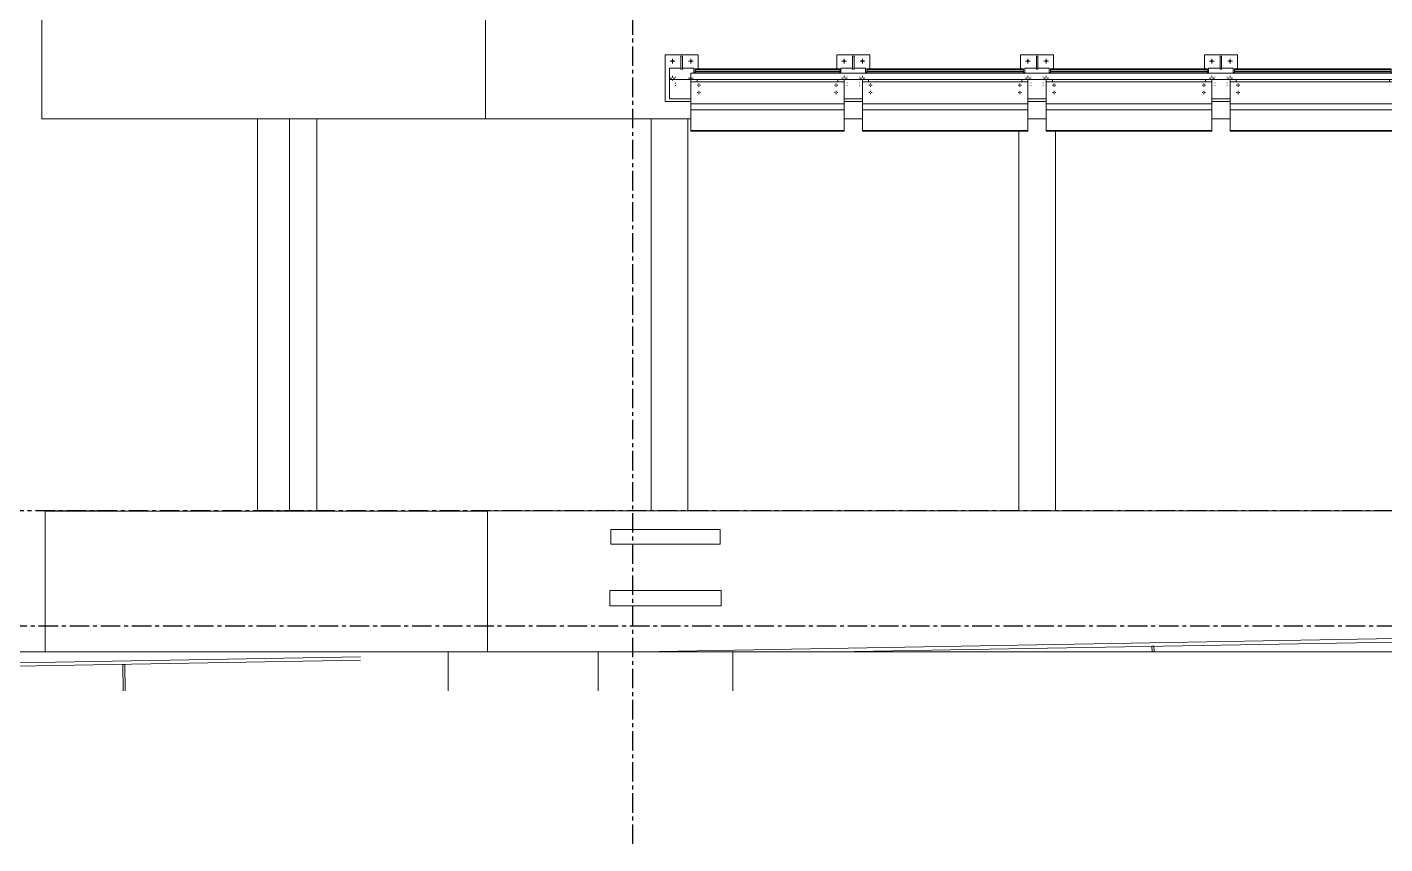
# Model space of a CAD drawing. Header units: millimetres. Extents: x 3774 to 718460, y -768339 to 192544.
# Drawn here: x 397232 to 408312, y -644744 to -638078 of the extents above; entities that cross this region are included whole.
import ezdxf

# ---------------------------------------------------------------- set-up
doc = ezdxf.new("R2010")
doc.units = ezdxf.units.MM
for name, pattern in [('CENTER', [50.8, 31.75, -6.35, 6.35, -6.35]), ('XKITLINE00', [0]), ('XKITLINE02', [4, 2, -2])]:
    doc.linetypes.add(name, pattern=pattern)
doc.layers.add('Bolt', color=7, linetype='Continuous', lineweight=0)
doc.layers.add('Part', color=7, linetype='Continuous', lineweight=0)

# ---------------------------------------------------------------- blocks, each defined once
blk = doc.blocks.new('*A6163498')
at = {"layer": 'Part', "color": 7, "linetype": 'XKITLINE00', "lineweight": 0}
for p, q in [((2179.680579, -157.253462), (2285.169525, -157.253462)), ((2179.680579, -166.453462), (2179.680579, -157.253462))]:
    blk.add_line(p, q, dxfattribs=at)
blk = doc.blocks.new('*A6363518')
at = {"layer": 'Part', "color": 7, "linetype": 'XKITLINE00', "lineweight": 0}
for p, q in [((2328.169484, -128.668902), (2192.969406, -128.668902)), ((2192.969406, -128.668902), (2192.969406, -129.068902)), ((2328.169484, -129.068902), (2192.969406, -129.068902))]:
    blk.add_line(p, q, dxfattribs=at)
blk = doc.blocks.new('*A6373519')
at = {"layer": 'Part', "color": 7, "linetype": 'XKITLINE00', "lineweight": 0}
for p, q in [((2179.563596, -124.453462), (2179.563596, -131.653462)), ((2179.563596, -131.653462), (2192.969484, -131.653462)), ((2202.969484, -131.653462), (2204.169484, -131.653462)), ((2214.969484, -131.653462), (2216.169484, -131.653462)), ((2226.969484, -131.653462), (2228.169484, -131.653462))]:
    blk.add_line(p, q, dxfattribs=at)
blk = doc.blocks.new('*A6963578')
at = {"layer": 'Part', "color": 7, "linetype": 'XKITLINE00', "lineweight": 0}
for p, q in [((2195.710312, -166.453462), (2186.910312, -166.453462)), ((2186.910312, -166.453462), (2186.910312, -168.988744)), ((2195.710312, -168.988744), (2195.710312, -166.453462))]:
    blk.add_line(p, q, dxfattribs=at)
blk = doc.blocks.new('*A6973579')
at = {"layer": 'Part', "color": 7, "linetype": 'XKITLINE00', "lineweight": 0}
for p, q in [((2280.258984, -164.856386), (2189.668655, -166.453462)), ((2202.376495, -166.453462), (2280.262933, -165.080351))]:
    blk.add_line(p, q, dxfattribs=at)
blk = doc.blocks.new('*A6983580')
at = {"layer": 'Part', "color": 7, "linetype": 'XKITLINE00', "lineweight": 0}
for p, q in [((2194.870312, -158.453462), (2187.750312, -158.453462)), ((2187.750312, -158.453462), (2187.750312, -159.413462)), ((2194.870312, -158.453462), (2194.870312, -159.413462)), ((2194.870312, -159.413462), (2187.750312, -159.413462))]:
    blk.add_line(p, q, dxfattribs=at)
blk = doc.blocks.new('*A6993581')
at = {"layer": 'Part', "color": 7, "linetype": 'XKITLINE00', "lineweight": 0}
for p, q in [((2194.950312, -162.453462), (2187.670312, -162.453462)), ((2187.670312, -162.453462), (2187.670312, -163.453462)), ((2194.950312, -162.453462), (2194.950312, -163.453462)), ((2194.950312, -163.453462), (2187.670312, -163.453462))]:
    blk.add_line(p, q, dxfattribs=at)
blk = doc.blocks.new('*A7233605')
at = {"layer": 'Part', "color": 7, "linetype": 'XKITLINE00', "lineweight": 0}
blk.add_line((2150.601525, -131.653462), (2150.601525, -124.453462), dxfattribs=at)
blk = doc.blocks.new('*A7243606')
at = {"layer": 'Part', "color": 7, "linetype": 'XKITLINE00', "lineweight": 0}
for p, q in [((2164.67902, -157.253462), (2164.67902, -131.653462)), ((2166.757481, -157.253462), (2166.757481, -131.653462)), ((2168.557481, -157.253462), (2168.557481, -131.653462)), ((2164.67902, -157.253462), (2168.557481, -157.253462))]:
    blk.add_line(p, q, dxfattribs=at)
blk = doc.blocks.new('*A7253607')
at = {"layer": 'Part', "color": 7, "linetype": 'XKITLINE00', "lineweight": 0}
for p, q in [((2179.563596, -124.453462), (2150.601525, -124.453462)), ((2150.601525, -124.453462), (2150.601525, -131.653462)), ((2179.563596, -124.453462), (2179.563596, -131.653462)), ((2179.563596, -131.653462), (2150.601525, -131.653462))]:
    blk.add_line(p, q, dxfattribs=at)
blk = doc.blocks.new('*A7503632')
at = {"layer": 'Bolt', "color": 7, "linetype": 'XKITLINE02', "lineweight": 0}
for p, q in [((2203.16952, -128.896369), (2203.16952, -128.916299)), ((2203.16952, -129.295829), (2203.16952, -129.315758))]:
    blk.add_line(p, q, dxfattribs=at)
blk = doc.blocks.new('*A7513633')
at = {"layer": 'Bolt', "color": 7, "linetype": 'XKITLINE02', "lineweight": 0}
for p, q in [((2203.96953, -128.896369), (2203.96953, -128.916299)), ((2203.96953, -129.295829), (2203.96953, -129.315758))]:
    blk.add_line(p, q, dxfattribs=at)
blk = doc.blocks.new('*A7543636')
at = {"layer": 'Bolt'}
for points in [[(2202.894, -127.867), (2202.895, -127.86), (2202.897, -127.853), (2202.899, -127.846), (2202.903, -127.839), (2202.906, -127.833), (2202.911, -127.827), (2202.916, -127.821), (2202.921, -127.816), (2202.927, -127.812), (2202.934, -127.808), (2202.94, -127.805), (2202.947, -127.802), (2202.955, -127.8), (2202.962, -127.799), (2202.97, -127.799), (2202.977, -127.799), (2202.984, -127.8), (2202.992, -127.802), (2202.999, -127.805), (2203.005, -127.808), (2203.012, -127.812), (2203.018, -127.816), (2203.023, -127.821), (2203.028, -127.827), (2203.033, -127.833), (2203.037, -127.839), (2203.04, -127.846), (2203.042, -127.853), (2203.044, -127.86), (2203.045, -127.867), (2203.046, -127.875), (2203.045, -127.882), (2203.044, -127.89), (2203.042, -127.897), (2203.04, -127.904), (2203.037, -127.911), (2203.033, -127.917), (2203.028, -127.923), (2203.023, -127.929), (2203.018, -127.934), (2203.012, -127.938), (2203.005, -127.942), (2202.999, -127.945), (2202.992, -127.948), (2202.984, -127.949), (2202.977, -127.95), (2202.97, -127.951), (2202.962, -127.95), (2202.955, -127.949), (2202.947, -127.948), (2202.94, -127.945), (2202.934, -127.942), (2202.927, -127.938), (2202.921, -127.934), (2202.916, -127.929), (2202.911, -127.923), (2202.906, -127.917), (2202.903, -127.911), (2202.899, -127.904), (2202.897, -127.897), (2202.895, -127.89), (2202.894, -127.882), (2202.894, -127.875)], [(2204.094, -127.867), (2204.095, -127.86), (2204.097, -127.853), (2204.099, -127.846), (2204.103, -127.839), (2204.106, -127.833), (2204.111, -127.827), (2204.116, -127.821), (2204.121, -127.816), (2204.127, -127.812), (2204.134, -127.808), (2204.14, -127.805), (2204.147, -127.802), (2204.155, -127.8), (2204.162, -127.799), (2204.17, -127.799), (2204.177, -127.799), (2204.184, -127.8), (2204.192, -127.802), (2204.199, -127.805), (2204.205, -127.808), (2204.212, -127.812), (2204.218, -127.816), (2204.223, -127.821), (2204.228, -127.827), (2204.233, -127.833), (2204.237, -127.839), (2204.24, -127.846), (2204.242, -127.853), (2204.244, -127.86), (2204.245, -127.867), (2204.246, -127.875), (2204.245, -127.882), (2204.244, -127.89), (2204.242, -127.897), (2204.24, -127.904), (2204.237, -127.911), (2204.233, -127.917), (2204.228, -127.923), (2204.223, -127.929), (2204.218, -127.934), (2204.212, -127.938), (2204.205, -127.942), (2204.199, -127.945), (2204.192, -127.948), (2204.184, -127.949), (2204.177, -127.95), (2204.17, -127.951), (2204.162, -127.95), (2204.155, -127.949), (2204.147, -127.948), (2204.14, -127.945), (2204.134, -127.942), (2204.127, -127.938), (2204.121, -127.934), (2204.116, -127.929), (2204.111, -127.923), (2204.106, -127.917), (2204.103, -127.911), (2204.099, -127.904), (2204.097, -127.897), (2204.095, -127.89), (2204.094, -127.882), (2204.094, -127.875)]]:
    blk.add_hatch(color=7, dxfattribs=at).paths.add_polyline_path(points, flags=17)
at = {"layer": 'Bolt', "color": 7, "linetype": 'XKITLINE00', "lineweight": 0}
for p, q in [((2202.818, -127.875), (2203.122, -127.875)), ((2202.97, -128.027), (2202.97, -127.723)), ((2204.018, -127.875), (2204.322, -127.875)), ((2204.17, -128.027), (2204.17, -127.723)), ((2202.818, -128.995), (2202.919, -128.995)), ((2202.97, -128.843), (2202.97, -128.944)), ((2202.97, -129.147), (2202.97, -129.046)), ((2203.122, -128.995), (2203.02, -128.995)), ((2204.018, -128.995), (2204.119, -128.995)), ((2204.17, -128.843), (2204.17, -128.944)), ((2204.17, -129.147), (2204.17, -129.046)), ((2204.322, -128.995), (2204.22, -128.995))]:
    blk.add_line(p, q, dxfattribs=at)
blk = doc.blocks.new('*A7553637')
at = {"layer": 'Bolt', "color": 7, "linetype": 'XKITLINE02', "lineweight": 0}
for p, q in [((2203.96953, -129.040129), (2203.96953, -129.060059)), ((2203.96953, -129.439589), (2203.96953, -129.459518))]:
    blk.add_line(p, q, dxfattribs=at)
blk = doc.blocks.new('*A7563638')
at = {"layer": 'Bolt', "color": 7, "linetype": 'XKITLINE02', "lineweight": 0}
for p, q in [((2203.16952, -129.040129), (2203.16952, -129.060059)), ((2203.16952, -129.439589), (2203.16952, -129.459518))]:
    blk.add_line(p, q, dxfattribs=at)
blk = doc.blocks.new('*A7573639')
at = {"layer": 'Bolt'}
for points in [[(2191.694, -127.867), (2191.695, -127.86), (2191.697, -127.853), (2191.699, -127.846), (2191.703, -127.839), (2191.706, -127.833), (2191.711, -127.827), (2191.716, -127.821), (2191.721, -127.816), (2191.727, -127.812), (2191.734, -127.808), (2191.74, -127.805), (2191.747, -127.802), (2191.755, -127.8), (2191.762, -127.799), (2191.77, -127.799), (2191.777, -127.799), (2191.784, -127.8), (2191.792, -127.802), (2191.799, -127.805), (2191.805, -127.808), (2191.812, -127.812), (2191.818, -127.816), (2191.823, -127.821), (2191.828, -127.827), (2191.833, -127.833), (2191.837, -127.839), (2191.84, -127.846), (2191.842, -127.853), (2191.844, -127.86), (2191.845, -127.867), (2191.846, -127.875), (2191.845, -127.882), (2191.844, -127.89), (2191.842, -127.897), (2191.84, -127.904), (2191.837, -127.911), (2191.833, -127.917), (2191.828, -127.923), (2191.823, -127.929), (2191.818, -127.934), (2191.812, -127.938), (2191.805, -127.942), (2191.799, -127.945), (2191.792, -127.948), (2191.784, -127.949), (2191.777, -127.95), (2191.77, -127.951), (2191.762, -127.95), (2191.755, -127.949), (2191.747, -127.948), (2191.74, -127.945), (2191.734, -127.942), (2191.727, -127.938), (2191.721, -127.934), (2191.716, -127.929), (2191.711, -127.923), (2191.706, -127.917), (2191.703, -127.911), (2191.699, -127.904), (2191.697, -127.897), (2191.695, -127.89), (2191.694, -127.882), (2191.694, -127.875)], [(2192.894, -127.867), (2192.895, -127.86), (2192.897, -127.853), (2192.899, -127.846), (2192.903, -127.839), (2192.906, -127.833), (2192.911, -127.827), (2192.916, -127.821), (2192.921, -127.816), (2192.927, -127.812), (2192.934, -127.808), (2192.94, -127.805), (2192.947, -127.802), (2192.955, -127.8), (2192.962, -127.799), (2192.97, -127.799), (2192.977, -127.799), (2192.984, -127.8), (2192.992, -127.802), (2192.999, -127.805), (2193.005, -127.808), (2193.012, -127.812), (2193.018, -127.816), (2193.023, -127.821), (2193.028, -127.827), (2193.033, -127.833), (2193.037, -127.839), (2193.04, -127.846), (2193.042, -127.853), (2193.044, -127.86), (2193.045, -127.867), (2193.046, -127.875), (2193.045, -127.882), (2193.044, -127.89), (2193.042, -127.897), (2193.04, -127.904), (2193.037, -127.911), (2193.033, -127.917), (2193.028, -127.923), (2193.023, -127.929), (2193.018, -127.934), (2193.012, -127.938), (2193.005, -127.942), (2192.999, -127.945), (2192.992, -127.948), (2192.984, -127.949), (2192.977, -127.95), (2192.97, -127.951), (2192.962, -127.95), (2192.955, -127.949), (2192.947, -127.948), (2192.94, -127.945), (2192.934, -127.942), (2192.927, -127.938), (2192.921, -127.934), (2192.916, -127.929), (2192.911, -127.923), (2192.906, -127.917), (2192.903, -127.911), (2192.899, -127.904), (2192.897, -127.897), (2192.895, -127.89), (2192.894, -127.882), (2192.894, -127.875)]]:
    blk.add_hatch(color=7, dxfattribs=at).paths.add_polyline_path(points, flags=17)
at = {"layer": 'Bolt', "color": 7, "linetype": 'XKITLINE00', "lineweight": 0}
for p, q in [((2191.618, -127.875), (2191.922, -127.875)), ((2191.77, -128.027), (2191.77, -127.723)), ((2192.818, -127.875), (2193.122, -127.875)), ((2192.97, -128.027), (2192.97, -127.723)), ((2191.618, -128.995), (2191.719, -128.995)), ((2191.77, -128.843), (2191.77, -128.944)), ((2191.77, -129.147), (2191.77, -129.046)), ((2191.922, -128.995), (2191.82, -128.995)), ((2192.818, -128.995), (2192.919, -128.995)), ((2192.97, -128.843), (2192.97, -128.944)), ((2192.97, -129.147), (2192.97, -129.046)), ((2193.122, -128.995), (2193.02, -128.995))]:
    blk.add_line(p, q, dxfattribs=at)
blk = doc.blocks.new('*A7583640')
at = {"layer": 'Bolt', "color": 7, "linetype": 'XKITLINE02', "lineweight": 0}
for p, q in [((2191.96953, -128.90237), (2191.96953, -128.94396)), ((2191.96953, -129.301829), (2191.96953, -129.343419))]:
    blk.add_line(p, q, dxfattribs=at)
blk = doc.blocks.new('*A7633645')
at = {"layer": 'Bolt', "color": 7, "linetype": 'XKITLINE02', "lineweight": 0}
for p, q in [((2191.96953, -129.04613), (2191.96953, -129.08772)), ((2191.96953, -129.445589), (2191.96953, -129.487179))]:
    blk.add_line(p, q, dxfattribs=at)
blk = doc.blocks.new('*A7643646')
at = {"layer": 'Bolt', "color": 7, "linetype": 'XKITLINE00', "lineweight": 0}
for p, q in [((2204.68952, -129.337286), (2204.68952, -129.411878)), ((2204.57752, -129.449286), (2204.652112, -129.449286)), ((2204.57752, -129.929286), (2204.652112, -129.929286)), ((2204.68952, -129.561286), (2204.68952, -129.486694)), ((2204.68952, -129.817286), (2204.68952, -129.891878)), ((2204.68952, -130.041286), (2204.68952, -129.966694)), ((2204.80152, -129.449286), (2204.726928, -129.449286)), ((2204.80152, -129.929286), (2204.726928, -129.929286))]:
    blk.add_line(p, q, dxfattribs=at)
blk = doc.blocks.new('*A7653647')
at = {"layer": 'Bolt', "color": 7, "linetype": 'XKITLINE00', "lineweight": 0}
for p, q in [((2202.44952, -129.337286), (2202.44952, -129.411878)), ((2202.33752, -129.449286), (2202.412112, -129.449286)), ((2202.33752, -129.929286), (2202.412112, -129.929286)), ((2202.44952, -129.561286), (2202.44952, -129.486694)), ((2202.44952, -129.817286), (2202.44952, -129.891878)), ((2202.44952, -130.041286), (2202.44952, -129.966694)), ((2202.56152, -129.449286), (2202.486928, -129.449286)), ((2202.56152, -129.929286), (2202.486928, -129.929286))]:
    blk.add_line(p, q, dxfattribs=at)
blk = doc.blocks.new('*A7663648')
at = {"layer": 'Bolt', "color": 7, "linetype": 'XKITLINE00', "lineweight": 0}
for p, q in [((2193.48648, -129.337286), (2193.48648, -129.411878)), ((2193.37448, -129.449286), (2193.449072, -129.449286)), ((2193.37448, -129.929286), (2193.449072, -129.929286)), ((2193.48648, -129.561286), (2193.48648, -129.486694)), ((2193.48648, -129.817286), (2193.48648, -129.891878)), ((2193.48648, -130.041286), (2193.48648, -129.966694)), ((2193.59848, -129.449286), (2193.523888, -129.449286)), ((2193.59848, -129.929286), (2193.523888, -129.929286))]:
    blk.add_line(p, q, dxfattribs=at)
blk = doc.blocks.new('*A7683650')
at = {"layer": 'Part', "color": 7, "linetype": 'XKITLINE00', "lineweight": 0}
for p, q in [((2177.121323, -166.453462), (2186.910312, -166.453462)), ((2177.12135, -168.988744), (2177.12135, -166.453462))]:
    blk.add_line(p, q, dxfattribs=at)
blk = doc.blocks.new('*A7693651')
at = {"layer": 'Part', "color": 7, "linetype": 'XKITLINE00', "lineweight": 0}
for p, q in [((2138.707265, -167.351894), (2171.40093, -166.775516)), ((2138.707265, -167.575928), (2171.40093, -166.999551))]:
    blk.add_line(p, q, dxfattribs=at)
blk = doc.blocks.new('*A7713653')
at = {"layer": 'Part', "color": 7, "linetype": 'XKITLINE00', "lineweight": 0}
for p, q in [((2177.121323, -166.453462), (2145.397813, -166.453462)), ((2145.397813, -166.453462), (2145.397813, -167.233942)), ((2177.121323, -168.988744), (2177.121323, -166.453462))]:
    blk.add_line(p, q, dxfattribs=at)
blk = doc.blocks.new('*A7723654')
at = {"layer": 'Part', "color": 7, "linetype": 'XKITLINE00', "lineweight": 0}
for p, q in [((2156.00936, -167.270899), (2155.88138, -167.273155)), ((2155.88138, -167.273155), (2155.911625, -168.988744)), ((2156.039645, -168.988744), (2156.00936, -167.270899))]:
    blk.add_line(p, q, dxfattribs=at)
blk = doc.blocks.new('*A7733655')
at = {"layer": 'Part', "color": 7, "linetype": 'XKITLINE00', "lineweight": 0}
for p, q in [((2154.801525, -157.253462), (2150.801525, -157.253462)), ((2150.801525, -157.253462), (2150.801525, -166.453462)), ((2154.801525, -157.261462), (2154.801525, -157.253462))]:
    blk.add_line(p, q, dxfattribs=at)
blk = doc.blocks.new('*A7743656')
at = {"layer": 'Part', "color": 7, "linetype": 'XKITLINE00', "lineweight": 0}
for p, q in [((2150.801527, -157.261462), (2179.680579, -157.261462)), ((2150.801527, -166.453462), (2150.801527, -157.261462)), ((2179.680579, -157.261462), (2179.680579, -166.453462))]:
    blk.add_line(p, q, dxfattribs=at)
blk = doc.blocks.new('*A7753657')
at = {"layer": 'Part', "color": 7, "linetype": 'XKITLINE00', "lineweight": 0}
blk.add_line((2187.670312, -163.453462), (2187.670312, -162.453462), dxfattribs=at)
blk = doc.blocks.new('*A7763658')
at = {"layer": 'Part', "color": 7, "linetype": 'XKITLINE00', "lineweight": 0}
blk.add_line((2187.750312, -159.413462), (2187.750312, -158.453462), dxfattribs=at)
blk = doc.blocks.new('*A9273809')
at = {"layer": 'Part', "color": 7, "linetype": 'XKITLINE00', "lineweight": 0}
blk.add_line((2195.710312, -166.453462), (2258.126312, -166.453462), dxfattribs=at)
blk = doc.blocks.new('*A9313813')
at = {"layer": 'Part', "color": 7, "linetype": 'XKITLINE00', "lineweight": 0}
for p, q in [((2190.369525, -157.253462), (2190.369525, -131.653462)), ((2192.769525, -157.253462), (2192.769525, -131.653462))]:
    blk.add_line(p, q, dxfattribs=at)
blk = doc.blocks.new('*A9323814')
at = {"layer": 'Part', "color": 7, "linetype": 'XKITLINE00', "lineweight": 0}
for p, q in [((2214.369525, -157.253462), (2214.369525, -132.453462)), ((2216.769525, -157.253462), (2216.769525, -132.453462))]:
    blk.add_line(p, q, dxfattribs=at)
blk = doc.blocks.new('*A9343816')
at = {"layer": 'Part', "color": 7, "linetype": 'XKITLINE00', "lineweight": 0}
for p, q in [((2228.169484, -131.053462), (2228.169484, -129.233462)), ((2238.969484, -129.233462), (2228.169484, -129.233462)), ((2238.969484, -132.405462), (2238.969484, -129.233462)), ((2228.169484, -130.67527), (2238.969484, -130.67527)), ((2228.169484, -131.053462), (2228.169484, -132.453462)), ((2238.969484, -131.053462), (2228.169484, -131.053462)), ((2228.169484, -132.405462), (2238.969484, -132.405462)), ((2238.969484, -132.453462), (2228.169484, -132.453462)), ((2238.969484, -132.405462), (2238.969484, -132.453462))]:
    blk.add_line(p, q, dxfattribs=at)
blk = doc.blocks.new('*A9363818')
at = {"layer": 'Part', "color": 7, "linetype": 'XKITLINE00', "lineweight": 0}
for p, q in [((2228.44952, -128.391525), (2228.44952, -128.535285)), ((2228.44952, -128.391525), (2238.68952, -128.391525)), ((2228.44952, -128.422926), (2238.68952, -128.422926)), ((2238.68952, -128.391525), (2238.68952, -128.535285)), ((2228.36649, -128.619931), (2228.44952, -128.619931)), ((2228.36649, -128.622652), (2228.44952, -128.622652)), ((2238.68952, -128.619931), (2238.76649, -128.619931)), ((2238.68952, -128.622652), (2238.76649, -128.622652))]:
    blk.add_line(p, q, dxfattribs=at)
blk = doc.blocks.new('*A9373819')
at = {"layer": 'Part', "color": 7, "linetype": 'XKITLINE00', "lineweight": 0}
for p, q in [((2228.44952, -128.668902), (2228.44952, -128.535285)), ((2228.44952, -128.535285), (2238.68952, -128.535285)), ((2228.44952, -128.566686), (2238.68952, -128.566686)), ((2238.68952, -128.535285), (2238.68952, -128.668902))]:
    blk.add_line(p, q, dxfattribs=at)
blk = doc.blocks.new('*A9403822')
at = {"layer": 'Part', "color": 7, "linetype": 'XKITLINE00', "lineweight": 0}
for p, q in [((2238.569484, -129.068902), (2228.569406, -129.068902)), ((2228.569406, -129.068902), (2228.569406, -129.233462)), ((2238.569484, -129.233462), (2238.569484, -129.068902))]:
    blk.add_line(p, q, dxfattribs=at)
blk = doc.blocks.new('*A9413823')
at = {"layer": 'Part', "color": 7, "linetype": 'XKITLINE00', "lineweight": 0}
for p, q in [((2202.76649, -128.344459), (2203.52152, -128.344459)), ((2202.76649, -128.668902), (2202.76649, -128.344459)), ((2203.61752, -128.344459), (2204.36649, -128.344459)), ((2204.36649, -128.668902), (2204.36649, -128.344459))]:
    blk.add_line(p, q, dxfattribs=at)
blk = doc.blocks.new('*A9423824')
at = {"layer": 'Part', "color": 7, "linetype": 'XKITLINE00', "lineweight": 0}
for p, q in [((2204.169484, -131.053462), (2204.169484, -129.233462)), ((2214.969484, -129.233462), (2204.169484, -129.233462)), ((2214.969484, -132.405462), (2214.969484, -129.233462)), ((2204.169484, -130.67527), (2214.969484, -130.67527)), ((2204.169484, -131.053462), (2204.169484, -132.453462)), ((2214.969484, -131.053462), (2204.169484, -131.053462)), ((2204.169484, -132.405462), (2214.969484, -132.405462)), ((2214.969484, -132.453462), (2204.169484, -132.453462)), ((2214.969484, -132.405462), (2214.969484, -132.453462))]:
    blk.add_line(p, q, dxfattribs=at)
blk = doc.blocks.new('*A9433825')
at = {"layer": 'Part', "color": 7, "linetype": 'XKITLINE00', "lineweight": 0}
for p, q in [((2192.969484, -131.053462), (2192.969484, -129.233462)), ((2202.969484, -129.233462), (2192.969484, -129.233462)), ((2202.969484, -132.405462), (2202.969484, -129.233462)), ((2192.969484, -130.67527), (2202.969484, -130.67527)), ((2192.969484, -131.053462), (2192.969484, -132.453462)), ((2202.969484, -131.053462), (2192.969484, -131.053462)), ((2192.969484, -132.405462), (2202.969484, -132.405462)), ((2202.969484, -132.453462), (2192.969484, -132.453462)), ((2202.969484, -132.405462), (2202.969484, -132.453462))]:
    blk.add_line(p, q, dxfattribs=at)
blk = doc.blocks.new('*A9443826')
at = {"layer": 'Part', "color": 7, "linetype": 'XKITLINE00', "lineweight": 0}
for p, q in [((2193.24952, -128.391525), (2193.24952, -128.535285)), ((2193.24952, -128.391525), (2202.68952, -128.391525)), ((2193.24952, -128.422926), (2202.68952, -128.422926)), ((2202.68952, -128.391525), (2202.68952, -128.535285)), ((2193.16649, -128.619931), (2193.24952, -128.619931)), ((2193.16649, -128.622652), (2193.24952, -128.622652)), ((2202.68952, -128.619931), (2202.76649, -128.619931)), ((2202.68952, -128.622652), (2202.76649, -128.622652))]:
    blk.add_line(p, q, dxfattribs=at)
blk = doc.blocks.new('*A9453827')
at = {"layer": 'Part', "color": 7, "linetype": 'XKITLINE00', "lineweight": 0}
for p, q in [((2204.44952, -128.391525), (2204.44952, -128.535285)), ((2204.44952, -128.391525), (2214.68952, -128.391525)), ((2204.44952, -128.422926), (2214.68952, -128.422926)), ((2214.68952, -128.391525), (2214.68952, -128.535285)), ((2204.36649, -128.619931), (2204.44952, -128.619931)), ((2204.36649, -128.622652), (2204.44952, -128.622652)), ((2214.68952, -128.619931), (2214.76649, -128.619931)), ((2214.68952, -128.622652), (2214.76649, -128.622652))]:
    blk.add_line(p, q, dxfattribs=at)
blk = doc.blocks.new('*A9463828')
at = {"layer": 'Part', "color": 7, "linetype": 'XKITLINE00', "lineweight": 0}
for p, q in [((2204.44952, -128.668902), (2204.44952, -128.535285)), ((2204.44952, -128.535285), (2214.68952, -128.535285)), ((2204.44952, -128.566686), (2214.68952, -128.566686)), ((2214.68952, -128.535285), (2214.68952, -128.668902))]:
    blk.add_line(p, q, dxfattribs=at)
blk = doc.blocks.new('*A9473829')
at = {"layer": 'Part', "color": 7, "linetype": 'XKITLINE00', "lineweight": 0}
for p, q in [((2193.24952, -128.668902), (2193.24952, -128.535285)), ((2193.24952, -128.535285), (2202.68952, -128.535285)), ((2193.24952, -128.566686), (2202.68952, -128.566686)), ((2202.68952, -128.535285), (2202.68952, -128.668902))]:
    blk.add_line(p, q, dxfattribs=at)
blk = doc.blocks.new('*A9513833')
at = {"layer": 'Part', "color": 7, "linetype": 'XKITLINE00', "lineweight": 0}
for p, q in [((2202.489552, -127.474849), (2204.649552, -127.474849)), ((2202.489552, -128.391525), (2202.489552, -127.474849)), ((2204.649552, -127.474849), (2204.649552, -128.391525)), ((2202.969484, -130.514849), (2204.169484, -130.514849))]:
    blk.add_line(p, q, dxfattribs=at)
blk = doc.blocks.new('*A9523834')
at = {"layer": 'Part', "color": 7, "linetype": 'XKITLINE00', "lineweight": 0}
for p, q in [((2203.61752, -127.544569), (2203.52152, -127.544569)), ((2203.52152, -128.395979), (2203.52152, -127.544569)), ((2203.61752, -128.395979), (2203.61752, -127.544569)), ((2203.61752, -128.395979), (2203.52152, -128.395979))]:
    blk.add_line(p, q, dxfattribs=at)
blk = doc.blocks.new('*A9563838')
at = {"layer": 'Part', "color": 7, "linetype": 'XKITLINE00', "lineweight": 0}
for p, q in [((2191.289552, -127.474849), (2193.449552, -127.474849)), ((2191.289552, -130.514849), (2191.289552, -127.474849)), ((2193.449552, -127.474849), (2193.449552, -128.391525)), ((2192.969484, -130.514849), (2191.289552, -130.514849))]:
    blk.add_line(p, q, dxfattribs=at)
blk = doc.blocks.new('*A9573839')
at = {"layer": 'Part', "color": 7, "linetype": 'XKITLINE00', "lineweight": 0}
for p, q in [((2192.41752, -127.544569), (2192.32152, -127.544569)), ((2192.32152, -128.395979), (2192.32152, -127.544569)), ((2192.41752, -128.395979), (2192.41752, -127.544569)), ((2192.41752, -128.395979), (2192.32152, -128.395979))]:
    blk.add_line(p, q, dxfattribs=at)
blk = doc.blocks.new('*A9583840')
at = {"layer": 'Part', "color": 7, "linetype": 'XKITLINE00', "lineweight": 0}
for p, q in [((2214.569484, -129.068902), (2204.569406, -129.068902)), ((2204.569406, -129.068902), (2204.569406, -129.233462)), ((2214.569484, -129.233462), (2214.569484, -129.068902))]:
    blk.add_line(p, q, dxfattribs=at)
blk = doc.blocks.new('*A9593841')
at = {"layer": 'Part', "color": 7, "linetype": 'XKITLINE00', "lineweight": 0}
for p, q in [((2202.569484, -129.068902), (2193.369406, -129.068902)), ((2193.369406, -129.068902), (2193.369406, -129.233462)), ((2202.569484, -129.233462), (2202.569484, -129.068902))]:
    blk.add_line(p, q, dxfattribs=at)
blk = doc.blocks.new('*A9603842')
at = {"layer": 'Part', "color": 7, "linetype": 'XKITLINE00', "lineweight": 0}
for p, q in [((2202.969484, -129.069203), (2204.169406, -129.069203)), ((2202.969484, -130.349203), (2204.169484, -130.349203))]:
    blk.add_line(p, q, dxfattribs=at)
blk = doc.blocks.new('*A9613843')
at = {"layer": 'Part', "color": 7, "linetype": 'XKITLINE00', "lineweight": 0}
for p, q in [((2204.569406, -129.068902), (2204.169406, -129.068902)), ((2204.169406, -129.068902), (2204.169406, -129.233462)), ((2204.569406, -129.233462), (2204.569406, -129.068902))]:
    blk.add_line(p, q, dxfattribs=at)
blk = doc.blocks.new('*A9623844')
at = {"layer": 'Part', "color": 7, "linetype": 'XKITLINE00', "lineweight": 0}
for p, q in [((2202.569484, -129.068902), (2202.969484, -129.068902)), ((2202.569484, -129.233462), (2202.569484, -129.068902)), ((2202.969484, -129.068902), (2202.969484, -129.233462))]:
    blk.add_line(p, q, dxfattribs=at)
blk = doc.blocks.new('*A9633845')
at = {"layer": 'Part', "color": 7, "linetype": 'XKITLINE00', "lineweight": 0}
for p, q in [((2191.56648, -130.349203), (2191.56648, -129.069203)), ((2191.56648, -129.069203), (2192.969406, -129.069203)), ((2192.969484, -130.349203), (2191.56648, -130.349203))]:
    blk.add_line(p, q, dxfattribs=at)
blk = doc.blocks.new('*A9643846')
at = {"layer": 'Part', "color": 7, "linetype": 'XKITLINE00', "lineweight": 0}
for p, q in [((2193.369406, -129.068902), (2192.969406, -129.068902)), ((2192.969406, -129.068902), (2192.969406, -129.233462)), ((2193.369406, -129.233462), (2193.369406, -129.068902))]:
    blk.add_line(p, q, dxfattribs=at)
blk = doc.blocks.new('*A9713853')
at = {"layer": 'Bolt'}
for points in [[(2226.894, -127.867), (2226.895, -127.86), (2226.897, -127.853), (2226.899, -127.846), (2226.903, -127.839), (2226.906, -127.833), (2226.911, -127.827), (2226.916, -127.821), (2226.921, -127.816), (2226.927, -127.812), (2226.934, -127.808), (2226.94, -127.805), (2226.947, -127.802), (2226.955, -127.8), (2226.962, -127.799), (2226.97, -127.799), (2226.977, -127.799), (2226.984, -127.8), (2226.992, -127.802), (2226.999, -127.805), (2227.005, -127.808), (2227.012, -127.812), (2227.018, -127.816), (2227.023, -127.821), (2227.028, -127.827), (2227.033, -127.833), (2227.037, -127.839), (2227.04, -127.846), (2227.042, -127.853), (2227.044, -127.86), (2227.045, -127.867), (2227.046, -127.875), (2227.045, -127.882), (2227.044, -127.89), (2227.042, -127.897), (2227.04, -127.904), (2227.037, -127.911), (2227.033, -127.917), (2227.028, -127.923), (2227.023, -127.929), (2227.018, -127.934), (2227.012, -127.938), (2227.005, -127.942), (2226.999, -127.945), (2226.992, -127.948), (2226.984, -127.949), (2226.977, -127.95), (2226.97, -127.951), (2226.962, -127.95), (2226.955, -127.949), (2226.947, -127.948), (2226.94, -127.945), (2226.934, -127.942), (2226.927, -127.938), (2226.921, -127.934), (2226.916, -127.929), (2226.911, -127.923), (2226.906, -127.917), (2226.903, -127.911), (2226.899, -127.904), (2226.897, -127.897), (2226.895, -127.89), (2226.894, -127.882), (2226.894, -127.875)], [(2228.094, -127.867), (2228.095, -127.86), (2228.097, -127.853), (2228.099, -127.846), (2228.103, -127.839), (2228.106, -127.833), (2228.111, -127.827), (2228.116, -127.821), (2228.121, -127.816), (2228.127, -127.812), (2228.134, -127.808), (2228.14, -127.805), (2228.147, -127.802), (2228.155, -127.8), (2228.162, -127.799), (2228.17, -127.799), (2228.177, -127.799), (2228.184, -127.8), (2228.192, -127.802), (2228.199, -127.805), (2228.205, -127.808), (2228.212, -127.812), (2228.218, -127.816), (2228.223, -127.821), (2228.228, -127.827), (2228.233, -127.833), (2228.237, -127.839), (2228.24, -127.846), (2228.242, -127.853), (2228.244, -127.86), (2228.245, -127.867), (2228.246, -127.875), (2228.245, -127.882), (2228.244, -127.89), (2228.242, -127.897), (2228.24, -127.904), (2228.237, -127.911), (2228.233, -127.917), (2228.228, -127.923), (2228.223, -127.929), (2228.218, -127.934), (2228.212, -127.938), (2228.205, -127.942), (2228.199, -127.945), (2228.192, -127.948), (2228.184, -127.949), (2228.177, -127.95), (2228.17, -127.951), (2228.162, -127.95), (2228.155, -127.949), (2228.147, -127.948), (2228.14, -127.945), (2228.134, -127.942), (2228.127, -127.938), (2228.121, -127.934), (2228.116, -127.929), (2228.111, -127.923), (2228.106, -127.917), (2228.103, -127.911), (2228.099, -127.904), (2228.097, -127.897), (2228.095, -127.89), (2228.094, -127.882), (2228.094, -127.875)]]:
    blk.add_hatch(color=7, dxfattribs=at).paths.add_polyline_path(points, flags=17)
at = {"layer": 'Bolt', "color": 7, "linetype": 'XKITLINE00', "lineweight": 0}
for p, q in [((2226.818, -127.875), (2227.122, -127.875)), ((2226.97, -128.027), (2226.97, -127.723)), ((2228.018, -127.875), (2228.322, -127.875)), ((2228.17, -128.027), (2228.17, -127.723)), ((2226.818, -128.995), (2226.919, -128.995)), ((2226.97, -128.843), (2226.97, -128.944)), ((2226.97, -129.147), (2226.97, -129.046)), ((2227.122, -128.995), (2227.02, -128.995)), ((2228.018, -128.995), (2228.119, -128.995)), ((2228.17, -128.843), (2228.17, -128.944)), ((2228.17, -129.147), (2228.17, -129.046)), ((2228.322, -128.995), (2228.22, -128.995))]:
    blk.add_line(p, q, dxfattribs=at)
blk = doc.blocks.new('*A9723854')
at = {"layer": 'Bolt', "color": 7, "linetype": 'XKITLINE02', "lineweight": 0}
for p, q in [((2227.96953, -128.896369), (2227.96953, -128.916299)), ((2227.96953, -129.295829), (2227.96953, -129.315758))]:
    blk.add_line(p, q, dxfattribs=at)
blk = doc.blocks.new('*A9733855')
at = {"layer": 'Bolt', "color": 7, "linetype": 'XKITLINE02', "lineweight": 0}
for p, q in [((2227.16952, -128.896369), (2227.16952, -128.916299)), ((2227.16952, -129.295829), (2227.16952, -129.315758))]:
    blk.add_line(p, q, dxfattribs=at)
blk = doc.blocks.new('*A9743856')
at = {"layer": 'Bolt'}
for points in [[(2214.894, -127.867), (2214.895, -127.86), (2214.897, -127.853), (2214.899, -127.846), (2214.903, -127.839), (2214.906, -127.833), (2214.911, -127.827), (2214.916, -127.821), (2214.921, -127.816), (2214.927, -127.812), (2214.934, -127.808), (2214.94, -127.805), (2214.947, -127.802), (2214.955, -127.8), (2214.962, -127.799), (2214.97, -127.799), (2214.977, -127.799), (2214.984, -127.8), (2214.992, -127.802), (2214.999, -127.805), (2215.005, -127.808), (2215.012, -127.812), (2215.018, -127.816), (2215.023, -127.821), (2215.028, -127.827), (2215.033, -127.833), (2215.037, -127.839), (2215.04, -127.846), (2215.042, -127.853), (2215.044, -127.86), (2215.045, -127.867), (2215.046, -127.875), (2215.045, -127.882), (2215.044, -127.89), (2215.042, -127.897), (2215.04, -127.904), (2215.037, -127.911), (2215.033, -127.917), (2215.028, -127.923), (2215.023, -127.929), (2215.018, -127.934), (2215.012, -127.938), (2215.005, -127.942), (2214.999, -127.945), (2214.992, -127.948), (2214.984, -127.949), (2214.977, -127.95), (2214.97, -127.951), (2214.962, -127.95), (2214.955, -127.949), (2214.947, -127.948), (2214.94, -127.945), (2214.934, -127.942), (2214.927, -127.938), (2214.921, -127.934), (2214.916, -127.929), (2214.911, -127.923), (2214.906, -127.917), (2214.903, -127.911), (2214.899, -127.904), (2214.897, -127.897), (2214.895, -127.89), (2214.894, -127.882), (2214.894, -127.875)], [(2216.094, -127.867), (2216.095, -127.86), (2216.097, -127.853), (2216.099, -127.846), (2216.103, -127.839), (2216.106, -127.833), (2216.111, -127.827), (2216.116, -127.821), (2216.121, -127.816), (2216.127, -127.812), (2216.134, -127.808), (2216.14, -127.805), (2216.147, -127.802), (2216.155, -127.8), (2216.162, -127.799), (2216.17, -127.799), (2216.177, -127.799), (2216.184, -127.8), (2216.192, -127.802), (2216.199, -127.805), (2216.205, -127.808), (2216.212, -127.812), (2216.218, -127.816), (2216.223, -127.821), (2216.228, -127.827), (2216.233, -127.833), (2216.237, -127.839), (2216.24, -127.846), (2216.242, -127.853), (2216.244, -127.86), (2216.245, -127.867), (2216.246, -127.875), (2216.245, -127.882), (2216.244, -127.89), (2216.242, -127.897), (2216.24, -127.904), (2216.237, -127.911), (2216.233, -127.917), (2216.228, -127.923), (2216.223, -127.929), (2216.218, -127.934), (2216.212, -127.938), (2216.205, -127.942), (2216.199, -127.945), (2216.192, -127.948), (2216.184, -127.949), (2216.177, -127.95), (2216.17, -127.951), (2216.162, -127.95), (2216.155, -127.949), (2216.147, -127.948), (2216.14, -127.945), (2216.134, -127.942), (2216.127, -127.938), (2216.121, -127.934), (2216.116, -127.929), (2216.111, -127.923), (2216.106, -127.917), (2216.103, -127.911), (2216.099, -127.904), (2216.097, -127.897), (2216.095, -127.89), (2216.094, -127.882), (2216.094, -127.875)]]:
    blk.add_hatch(color=7, dxfattribs=at).paths.add_polyline_path(points, flags=17)
at = {"layer": 'Bolt', "color": 7, "linetype": 'XKITLINE00', "lineweight": 0}
for p, q in [((2214.818, -127.875), (2215.122, -127.875)), ((2214.97, -128.027), (2214.97, -127.723)), ((2216.018, -127.875), (2216.322, -127.875)), ((2216.17, -128.027), (2216.17, -127.723)), ((2214.818, -128.995), (2214.919, -128.995)), ((2214.97, -128.843), (2214.97, -128.944)), ((2214.97, -129.147), (2214.97, -129.046)), ((2215.122, -128.995), (2215.02, -128.995)), ((2216.018, -128.995), (2216.119, -128.995)), ((2216.17, -128.843), (2216.17, -128.944)), ((2216.17, -129.147), (2216.17, -129.046)), ((2216.322, -128.995), (2216.22, -128.995))]:
    blk.add_line(p, q, dxfattribs=at)
blk = doc.blocks.new('*A9753857')
at = {"layer": 'Bolt', "color": 7, "linetype": 'XKITLINE02', "lineweight": 0}
for p, q in [((2215.96953, -128.896369), (2215.96953, -128.916299)), ((2215.96953, -129.295829), (2215.96953, -129.315758))]:
    blk.add_line(p, q, dxfattribs=at)
blk = doc.blocks.new('*A9763858')
at = {"layer": 'Bolt', "color": 7, "linetype": 'XKITLINE02', "lineweight": 0}
for p, q in [((2215.16952, -128.896369), (2215.16952, -128.916299)), ((2215.16952, -129.295829), (2215.16952, -129.315758))]:
    blk.add_line(p, q, dxfattribs=at)
blk = doc.blocks.new('*A9773859')
at = {"layer": 'Bolt', "color": 7, "linetype": 'XKITLINE02', "lineweight": 0}
for p, q in [((2227.16952, -129.040129), (2227.16952, -129.060059)), ((2227.16952, -129.439589), (2227.16952, -129.459518))]:
    blk.add_line(p, q, dxfattribs=at)
blk = doc.blocks.new('*A9783860')
at = {"layer": 'Bolt', "color": 7, "linetype": 'XKITLINE02', "lineweight": 0}
for p, q in [((2227.96953, -129.040129), (2227.96953, -129.060059)), ((2227.96953, -129.439589), (2227.96953, -129.459518))]:
    blk.add_line(p, q, dxfattribs=at)
blk = doc.blocks.new('*A9793861')
at = {"layer": 'Bolt', "color": 7, "linetype": 'XKITLINE02', "lineweight": 0}
for p, q in [((2215.16952, -129.040129), (2215.16952, -129.060059)), ((2215.16952, -129.439589), (2215.16952, -129.459518))]:
    blk.add_line(p, q, dxfattribs=at)
blk = doc.blocks.new('*A9803862')
at = {"layer": 'Bolt', "color": 7, "linetype": 'XKITLINE02', "lineweight": 0}
for p, q in [((2215.96953, -129.040129), (2215.96953, -129.060059)), ((2215.96953, -129.439589), (2215.96953, -129.459518))]:
    blk.add_line(p, q, dxfattribs=at)
blk = doc.blocks.new('*A9853867')
at = {"layer": 'Bolt', "color": 7, "linetype": 'XKITLINE00', "lineweight": 0}
for p, q in [((2228.68952, -129.337286), (2228.68952, -129.411878)), ((2228.57752, -129.449286), (2228.652112, -129.449286)), ((2228.57752, -129.929286), (2228.652112, -129.929286)), ((2228.68952, -129.561286), (2228.68952, -129.486694)), ((2228.68952, -129.817286), (2228.68952, -129.891878)), ((2228.68952, -130.041286), (2228.68952, -129.966694)), ((2228.80152, -129.449286), (2228.726928, -129.449286)), ((2228.80152, -129.929286), (2228.726928, -129.929286))]:
    blk.add_line(p, q, dxfattribs=at)
blk = doc.blocks.new('*A9863868')
at = {"layer": 'Bolt', "color": 7, "linetype": 'XKITLINE00', "lineweight": 0}
for p, q in [((2214.44952, -129.337286), (2214.44952, -129.411878)), ((2214.33752, -129.449286), (2214.412112, -129.449286)), ((2214.33752, -129.929286), (2214.412112, -129.929286)), ((2214.44952, -129.561286), (2214.44952, -129.486694)), ((2214.44952, -129.817286), (2214.44952, -129.891878)), ((2214.44952, -130.041286), (2214.44952, -129.966694)), ((2214.56152, -129.449286), (2214.486928, -129.449286)), ((2214.56152, -129.929286), (2214.486928, -129.929286))]:
    blk.add_line(p, q, dxfattribs=at)
blk = doc.blocks.new('*A9873869')
at = {"layer": 'Bolt', "color": 7, "linetype": 'XKITLINE00', "lineweight": 0}
for p, q in [((2216.68952, -129.337286), (2216.68952, -129.411878)), ((2216.57752, -129.449286), (2216.652112, -129.449286)), ((2216.57752, -129.929286), (2216.652112, -129.929286)), ((2216.68952, -129.561286), (2216.68952, -129.486694)), ((2216.68952, -129.817286), (2216.68952, -129.891878)), ((2216.68952, -130.041286), (2216.68952, -129.966694)), ((2216.80152, -129.449286), (2216.726928, -129.449286)), ((2216.80152, -129.929286), (2216.726928, -129.929286))]:
    blk.add_line(p, q, dxfattribs=at)
blk = doc.blocks.new('*A9883870')
at = {"layer": 'Bolt', "color": 7, "linetype": 'XKITLINE00', "lineweight": 0}
for p, q in [((2226.44952, -129.337286), (2226.44952, -129.411878)), ((2226.33752, -129.449286), (2226.412112, -129.449286)), ((2226.33752, -129.929286), (2226.412112, -129.929286)), ((2226.44952, -129.561286), (2226.44952, -129.486694)), ((2226.44952, -129.817286), (2226.44952, -129.891878)), ((2226.44952, -130.041286), (2226.44952, -129.966694)), ((2226.56152, -129.449286), (2226.486928, -129.449286)), ((2226.56152, -129.929286), (2226.486928, -129.929286))]:
    blk.add_line(p, q, dxfattribs=at)
blk = doc.blocks.new('*A9913873')
at = {"layer": 'Part', "color": 7, "linetype": 'XKITLINE00', "lineweight": 0}
for p, q in [((2223.19892, -166.08637), (2223.07094, -166.088626)), ((2223.07094, -166.088626), (2223.077372, -166.453462)), ((2223.205391, -166.453462), (2223.19892, -166.08637))]:
    blk.add_line(p, q, dxfattribs=at)
blk = doc.blocks.new('*A9923874')
at = {"layer": 'Part', "color": 7, "linetype": 'XKITLINE00', "lineweight": 0}
blk.add_line((2194.950312, -163.453462), (2194.950312, -162.453462), dxfattribs=at)
blk = doc.blocks.new('*A9933875')
at = {"layer": 'Part', "color": 7, "linetype": 'XKITLINE00', "lineweight": 0}
blk.add_line((2194.870312, -159.413462), (2194.870312, -158.453462), dxfattribs=at)
blk = doc.blocks.new('*A10093891')
at = {"layer": 'Part', "color": 7, "linetype": 'XKITLINE00', "lineweight": 0}
for p, q in [((2214.76649, -128.344459), (2215.52152, -128.344459)), ((2214.76649, -128.668902), (2214.76649, -128.344459)), ((2215.61752, -128.344459), (2216.36649, -128.344459)), ((2216.36649, -128.668902), (2216.36649, -128.344459))]:
    blk.add_line(p, q, dxfattribs=at)
blk = doc.blocks.new('*A10103892')
at = {"layer": 'Part', "color": 7, "linetype": 'XKITLINE00', "lineweight": 0}
for p, q in [((2226.76649, -128.344459), (2227.52152, -128.344459)), ((2226.76649, -128.668902), (2226.76649, -128.344459)), ((2227.61752, -128.344459), (2228.36649, -128.344459)), ((2228.36649, -128.668902), (2228.36649, -128.344459))]:
    blk.add_line(p, q, dxfattribs=at)
blk = doc.blocks.new('*A10113893')
at = {"layer": 'Part', "color": 7, "linetype": 'XKITLINE00', "lineweight": 0}
for p, q in [((2216.169484, -131.053462), (2216.169484, -129.233462)), ((2226.969484, -129.233462), (2216.169484, -129.233462)), ((2226.969484, -132.405462), (2226.969484, -129.233462)), ((2216.169484, -130.67527), (2226.969484, -130.67527)), ((2216.169484, -131.053462), (2216.169484, -132.453462)), ((2226.969484, -131.053462), (2216.169484, -131.053462)), ((2216.169484, -132.405462), (2226.969484, -132.405462)), ((2226.969484, -132.453462), (2216.169484, -132.453462)), ((2226.969484, -132.405462), (2226.969484, -132.453462))]:
    blk.add_line(p, q, dxfattribs=at)
blk = doc.blocks.new('*A10133895')
at = {"layer": 'Part', "color": 7, "linetype": 'XKITLINE00', "lineweight": 0}
for p, q in [((2216.44952, -128.391525), (2216.44952, -128.535285)), ((2216.44952, -128.391525), (2226.68952, -128.391525)), ((2216.44952, -128.422926), (2226.68952, -128.422926)), ((2226.68952, -128.391525), (2226.68952, -128.535285)), ((2216.36649, -128.619931), (2216.44952, -128.619931)), ((2216.36649, -128.622652), (2216.44952, -128.622652)), ((2226.68952, -128.619931), (2226.76649, -128.619931)), ((2226.68952, -128.622652), (2226.76649, -128.622652))]:
    blk.add_line(p, q, dxfattribs=at)
blk = doc.blocks.new('*A10143896')
at = {"layer": 'Part', "color": 7, "linetype": 'XKITLINE00', "lineweight": 0}
for p, q in [((2216.44952, -128.668902), (2216.44952, -128.535285)), ((2216.44952, -128.535285), (2226.68952, -128.535285)), ((2216.44952, -128.566686), (2226.68952, -128.566686)), ((2226.68952, -128.535285), (2226.68952, -128.668902))]:
    blk.add_line(p, q, dxfattribs=at)
blk = doc.blocks.new('*A10153897')
at = {"layer": 'Part', "color": 7, "linetype": 'XKITLINE00', "lineweight": 0}
for p, q in [((2227.61752, -127.544569), (2227.52152, -127.544569)), ((2227.52152, -128.395979), (2227.52152, -127.544569)), ((2227.61752, -128.395979), (2227.61752, -127.544569)), ((2227.61752, -128.395979), (2227.52152, -128.395979))]:
    blk.add_line(p, q, dxfattribs=at)
blk = doc.blocks.new('*A10163898')
at = {"layer": 'Part', "color": 7, "linetype": 'XKITLINE00', "lineweight": 0}
for p, q in [((2226.489552, -127.474849), (2228.649552, -127.474849)), ((2226.489552, -128.391525), (2226.489552, -127.474849)), ((2228.649552, -127.474849), (2228.649552, -128.391525)), ((2226.969484, -130.514849), (2228.169484, -130.514849))]:
    blk.add_line(p, q, dxfattribs=at)
blk = doc.blocks.new('*A10173899')
at = {"layer": 'Part', "color": 7, "linetype": 'XKITLINE00', "lineweight": 0}
for p, q in [((2215.61752, -127.544569), (2215.52152, -127.544569)), ((2215.52152, -128.395979), (2215.52152, -127.544569)), ((2215.61752, -128.395979), (2215.61752, -127.544569)), ((2215.61752, -128.395979), (2215.52152, -128.395979))]:
    blk.add_line(p, q, dxfattribs=at)
blk = doc.blocks.new('*A10183900')
at = {"layer": 'Part', "color": 7, "linetype": 'XKITLINE00', "lineweight": 0}
for p, q in [((2214.489552, -127.474849), (2216.649552, -127.474849)), ((2214.489552, -128.391525), (2214.489552, -127.474849)), ((2216.649552, -127.474849), (2216.649552, -128.391525)), ((2214.969484, -130.514849), (2216.169484, -130.514849))]:
    blk.add_line(p, q, dxfattribs=at)
blk = doc.blocks.new('*A10223904')
at = {"layer": 'Part', "color": 7, "linetype": 'XKITLINE00', "lineweight": 0}
for p, q in [((2228.569406, -129.068902), (2228.169406, -129.068902)), ((2228.169406, -129.068902), (2228.169406, -129.233462)), ((2228.569406, -129.233462), (2228.569406, -129.068902))]:
    blk.add_line(p, q, dxfattribs=at)
blk = doc.blocks.new('*A10233905')
at = {"layer": 'Part', "color": 7, "linetype": 'XKITLINE00', "lineweight": 0}
for p, q in [((2226.569484, -129.068902), (2216.569406, -129.068902)), ((2216.569406, -129.068902), (2216.569406, -129.233462)), ((2226.569484, -129.233462), (2226.569484, -129.068902))]:
    blk.add_line(p, q, dxfattribs=at)
blk = doc.blocks.new('*A10243906')
at = {"layer": 'Part', "color": 7, "linetype": 'XKITLINE00', "lineweight": 0}
for p, q in [((2214.969484, -129.069203), (2216.169406, -129.069203)), ((2214.969484, -130.349203), (2216.169484, -130.349203))]:
    blk.add_line(p, q, dxfattribs=at)
blk = doc.blocks.new('*A10253907')
at = {"layer": 'Part', "color": 7, "linetype": 'XKITLINE00', "lineweight": 0}
for p, q in [((2226.969484, -129.069203), (2228.169406, -129.069203)), ((2226.969484, -130.349203), (2228.169484, -130.349203))]:
    blk.add_line(p, q, dxfattribs=at)
blk = doc.blocks.new('*A10263908')
at = {"layer": 'Part', "color": 7, "linetype": 'XKITLINE00', "lineweight": 0}
for p, q in [((2216.569406, -129.068902), (2216.169406, -129.068902)), ((2216.169406, -129.068902), (2216.169406, -129.233462)), ((2216.569406, -129.233462), (2216.569406, -129.068902))]:
    blk.add_line(p, q, dxfattribs=at)
blk = doc.blocks.new('*A10273909')
at = {"layer": 'Part', "color": 7, "linetype": 'XKITLINE00', "lineweight": 0}
for p, q in [((2226.569484, -129.068902), (2226.969484, -129.068902)), ((2226.569484, -129.233462), (2226.569484, -129.068902)), ((2226.969484, -129.068902), (2226.969484, -129.233462))]:
    blk.add_line(p, q, dxfattribs=at)
blk = doc.blocks.new('*A10283910')
at = {"layer": 'Part', "color": 7, "linetype": 'XKITLINE00', "lineweight": 0}
for p, q in [((2214.569484, -129.068902), (2214.969484, -129.068902)), ((2214.569484, -129.233462), (2214.569484, -129.068902)), ((2214.969484, -129.068902), (2214.969484, -129.233462))]:
    blk.add_line(p, q, dxfattribs=at)
blk = doc.blocks.new('*A10333915')
at = {"layer": 'Part', "color": 7, "linetype": 'XKITLINE00', "lineweight": 0}
for p, q in [((2191.56649, -128.344459), (2192.32152, -128.344459)), ((2191.56649, -129.069203), (2191.56649, -128.344459)), ((2192.41752, -128.344459), (2193.16649, -128.344459)), ((2193.16649, -128.668902), (2193.16649, -128.344459))]:
    blk.add_line(p, q, dxfattribs=at)

msp = doc.modelspace()

# ---------------------------------------------------------------- linework, layer by layer
at = {"color": 7, "linetype": 'CENTER', "ltscale": 5}
for p, q in [((437081.589, -642027.045), (391161.552, -642027.045)), ((437107.783, -642967.045), (391187.746, -642967.045))]:
    msp.add_line(p, q, dxfattribs=at)
msp.add_lwpolyline([(402173.746, -644743.956), (402173.746, -622521.181)], dxfattribs=at)

# ---------------------------------------------------------------- block references
at = {"color": 7, "lineweight": 0, "xscale": 125, "yscale": 125, "zscale": 125}
for name in ['*A7233605', '*A7253607', '*A6373519', '*A9563838', '*A9513833', '*A10183900', '*A10163898', '*A10333915', '*A7573639', '*A9573839', '*A9413823', '*A7543636', '*A9523834', '*A10093891', '*A9743856', '*A10173899', '*A10103892', '*A9713853', '*A10153897', '*A9633845', '*A7583640', '*A7633645', '*A6363518', '*A9643846', '*A9433825', '*A9443826', '*A9473829', '*A9593841', '*A9623844', '*A9603842', '*A7503632', '*A7563638', '*A7513633', '*A7553637', '*A9613843', '*A9423824', '*A9453827', '*A9463828', '*A9583840', '*A10283910', '*A10243906', '*A9763858', '*A9793861', '*A9753857', '*A9803862', '*A10263908', '*A10113893', '*A10133895', '*A10143896', '*A10233905', '*A10273909', '*A10253907', '*A9733855', '*A9773859', '*A9723854', '*A9783860', '*A10223904', '*A9343816', '*A9363818', '*A9373819', '*A9403822', '*A7663648', '*A7653647', '*A7643646', '*A9863868', '*A9873869', '*A9883870', '*A9853867', '*A7243606', '*A9313813', '*A9323814', '*A7733655', '*A7743656', '*A6163498', '*A6983580', '*A7763658', '*A9933875', '*A6993581', '*A7753657', '*A9923874', '*A6973579', '*A7713653', '*A7683650', '*A6963578', '*A9273809', '*A9913873', '*A7693651', '*A7723654']:
    msp.add_blockref(name, (128527.556, -622370.363), dxfattribs=at)

doc.saveas('drawing.dxf')
